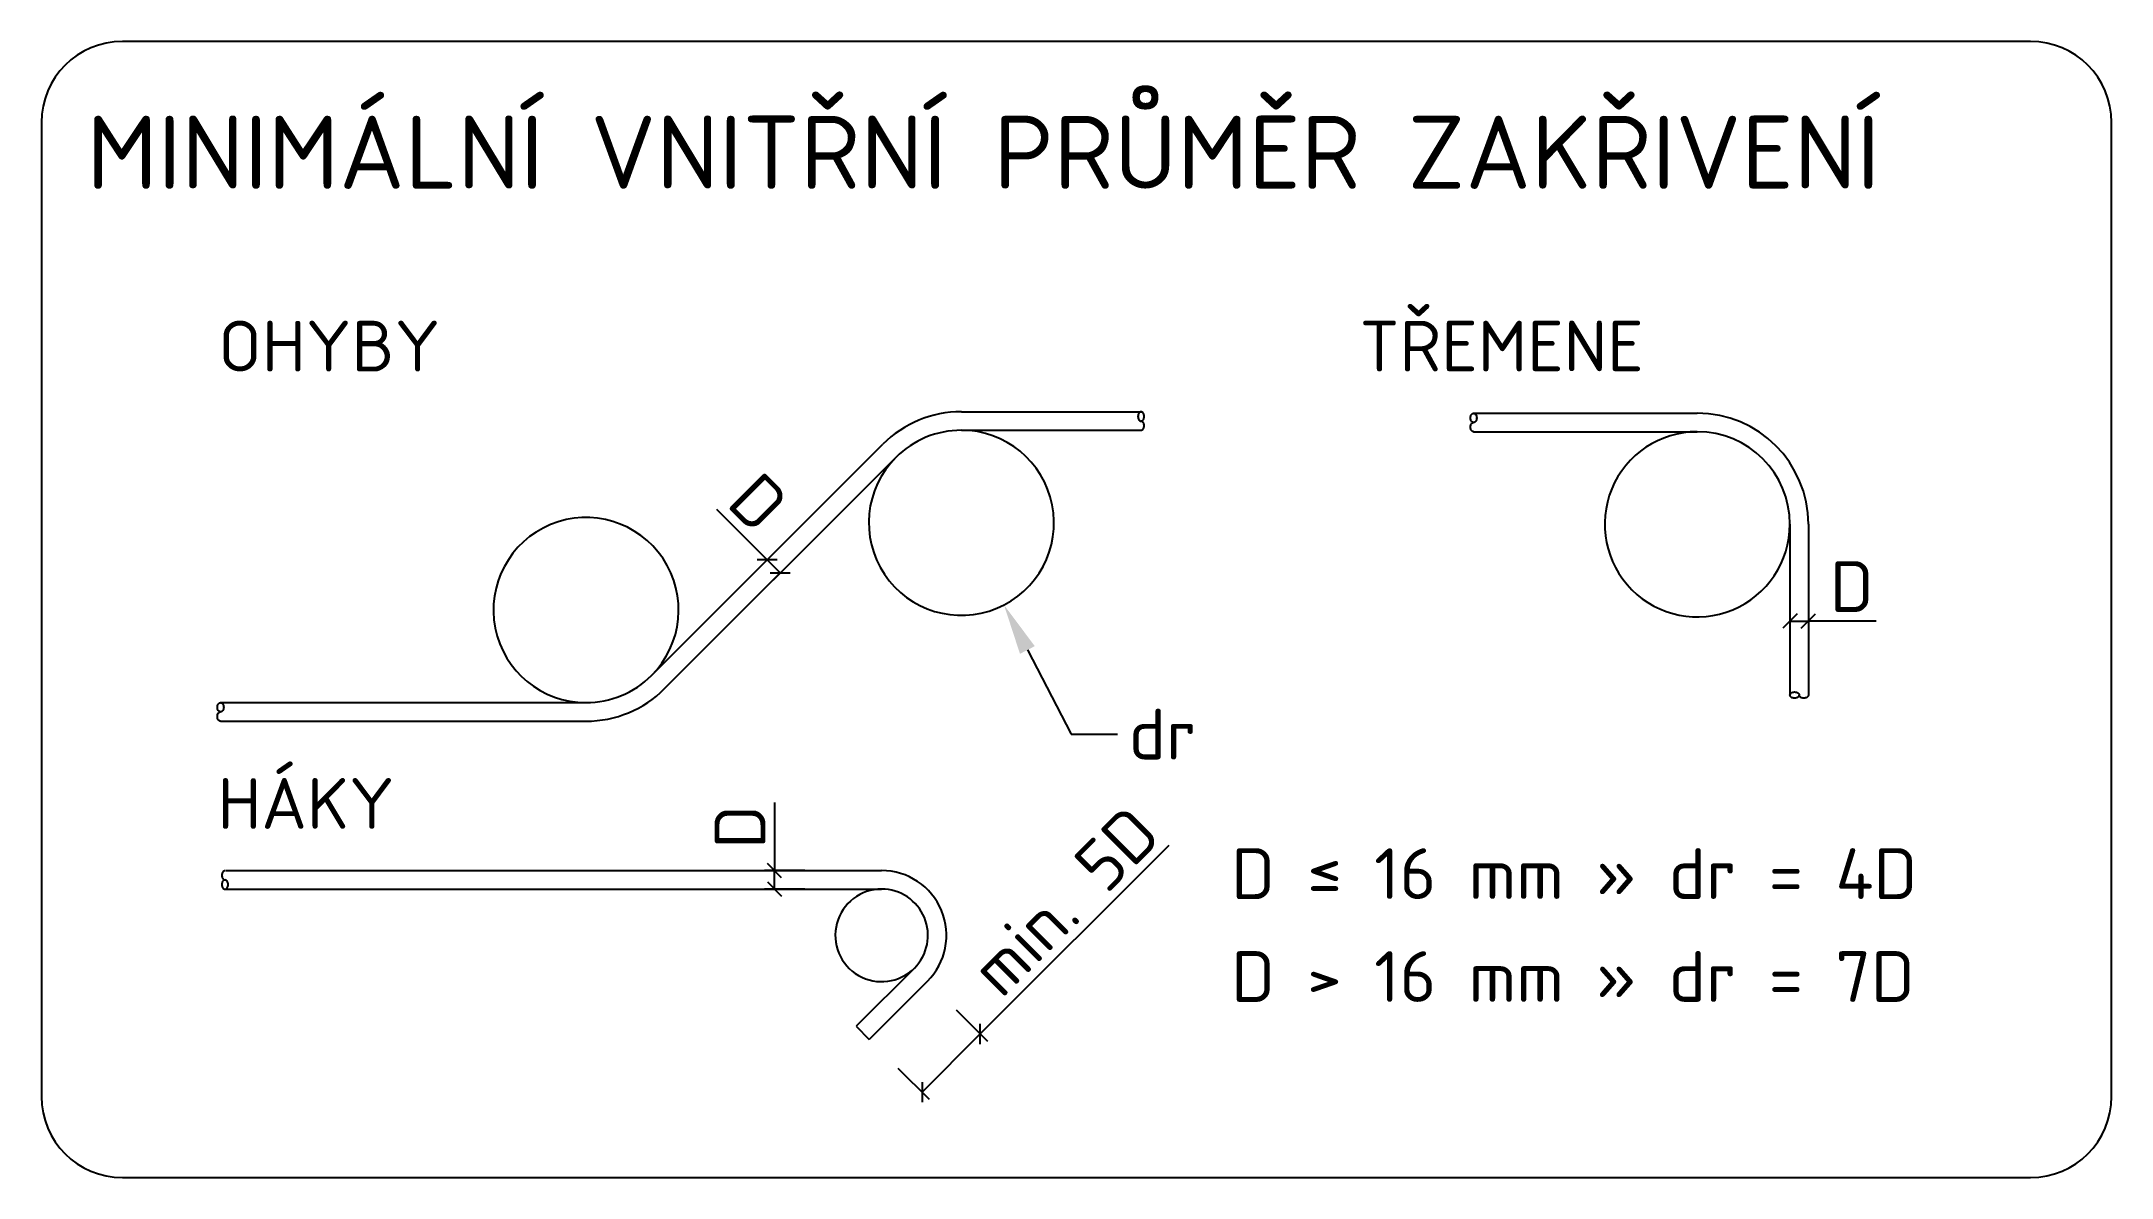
# Model space of a CAD drawing. Header units: metres. Extents: x 0 to 102, y -56 to 0.
import ezdxf
from ezdxf import colors
from ezdxf.entities.mleader import LeaderData, LeaderLine
from ezdxf.math import Vec2, Vec3

# ---------------------------------------------------------------- set-up
doc = ezdxf.new("R2010")
doc.units = ezdxf.units.M
doc.layers.get('Defpoints').update_dxf_attribs({"color": 140, "lineweight": 5})
doc.styles.add('DP_ISOCPEUR', font='isocpeur.ttf')
doc.dimstyles.new('DP_Koty 500 (mm)', dxfattribs={"dimtxt": 1.25, "dimasz": 0.7, "dimexe": 0.5, "dimexo": 0, "dimgap": 0.45, "dimtad": 1, "dimdec": 0, "dimlfac": 1000, "dimzin": 0, "dimdsep": 46, "dimtxsty": 'DP_ISOCPEUR', "dimblk": 'OBLIQUE', "dimcen": 0.225, "dimadec": 0, "dimazin": 0, "dimtfac": 1, "dimtdec": 0, "dimtofl": 0, "dimtmove": 1, "dimatfit": 3, "dimfxl": 1.4, "dimtolj": 1, "dimtzin": 0, "dimarcsym": 0})

# ---------------------------------------------------------------- blocks, each defined once
blk = doc.blocks.new('_Oblique')
at = {"color": 0, "linetype": 'ByBlock', "lineweight": -2}
blk.add_line((-0.5, -0.5), (0.5, 0.5), dxfattribs=at)
blk = doc.blocks.new('*D11')
at = {"color": 0, "lineweight": -2, "transparency": 16777216}
for p, q in [((86.15, -27.07), (86.15, -29.07)), ((87.06, -27.07), (87.06, -29.07)), ((86.15, -28.57), (87.06, -28.57)), ((90.4, -28.57), (87.06, -28.57))]:
    blk.add_line(p, q, dxfattribs=at)
at = {"layer": 'Defpoints', "color": 0, "transparency": 16777216}
for p in [(86.15, -27.07), (87.06, -27.07), (87.06, -28.57)]:
    blk.add_point(p, dxfattribs=at)
at = {"color": 0, "lineweight": -2, "transparency": 16777216, "xscale": 0.7, "yscale": 0.7, "zscale": 0.7, "rotation": 180}
blk.add_blockref('_Oblique', (86.15, -28.57), dxfattribs=at)
at = {"color": 0, "lineweight": -2, "transparency": 16777216, "xscale": 0.7, "yscale": 0.7, "zscale": 0.7}
blk.add_blockref('_Oblique', (87.06, -28.57), dxfattribs=at)
at = {"color": 0, "lineweight": 9, "transparency": 16777216, "insert": (89.2, -26.87), "char_height": 2.5, "attachment_point": 5, "style": 'DP_ISOCPEUR'}
blk.add_mtext('\\A1;D', dxfattribs=at)
blk = doc.blocks.new('*D12')
at = {"color": 0, "lineweight": -2, "transparency": 16777216}
for p, q in [((55.55, -39.63), (46.26, -48.92)), ((45.07, -47.73), (46.61, -49.27)), ((43.39, -51.79), (46.26, -48.92)), ((42.2, -50.6), (43.74, -52.14))]:
    blk.add_line(p, q, dxfattribs=at)
at = {"layer": 'Defpoints', "color": 0, "transparency": 16777216}
for p in [(45.07, -47.73), (46.26, -48.92), (42.2, -50.6)]:
    blk.add_point(p, dxfattribs=at)
at = {"color": 0, "lineweight": -2, "transparency": 16777216, "xscale": 0.7, "yscale": 0.7, "zscale": 0.7}
for p, rotation in [((46.26, -48.92), 45.00000013957379), ((43.39, -51.79), 225.0000001395738)]:
    blk.add_blockref('_Oblique', p, dxfattribs=dict(at, rotation=rotation))
at = {"color": 0, "lineweight": 9, "transparency": 16777216, "insert": (50.41, -42.37), "char_height": 2.5, "attachment_point": 5, "rotation": 45, "style": 'DP_ISOCPEUR'}
blk.add_mtext('\\A1;min. 5D', dxfattribs=at)
blk = doc.blocks.new('*D13')
at = {"color": 0, "lineweight": -2, "transparency": 16777216}
for p, q in [((36.12, -37.52), (36.12, -40.87)), ((37.62, -40.87), (35.62, -40.87)), ((37.62, -41.78), (35.62, -41.78)), ((36.12, -41.78), (36.12, -40.87))]:
    blk.add_line(p, q, dxfattribs=at)
at = {"layer": 'Defpoints', "color": 0, "transparency": 16777216}
for p in [(36.12, -40.87), (37.62, -40.87), (37.62, -41.78)]:
    blk.add_point(p, dxfattribs=at)
at = {"color": 0, "lineweight": -2, "transparency": 16777216, "xscale": 0.7, "yscale": 0.7, "zscale": 0.7}
for p, rotation in [((36.12, -40.87), 90), ((36.12, -41.78), 270)]:
    blk.add_blockref('_Oblique', p, dxfattribs=dict(at, rotation=rotation))
at = {"color": 0, "lineweight": 9, "transparency": 16777216, "insert": (34.42, -38.72), "char_height": 2.5, "attachment_point": 5, "rotation": 90, "style": 'DP_ISOCPEUR'}
blk.add_mtext('\\A1;D', dxfattribs=at)
blk = doc.blocks.new('*D14')
at = {"color": 0, "lineweight": -2, "transparency": 16777216}
for p, q in [((33.27, -23.06), (35.76, -25.55)), ((34.7, -26.61), (36.11, -25.2)), ((35.34, -27.26), (36.76, -25.85)), ((36.4, -26.2), (35.76, -25.55))]:
    blk.add_line(p, q, dxfattribs=at)
at = {"layer": 'Defpoints', "color": 0, "transparency": 16777216}
for p in [(35.76, -25.55), (34.7, -26.61), (35.34, -27.26)]:
    blk.add_point(p, dxfattribs=at)
at = {"color": 0, "lineweight": -2, "transparency": 16777216, "xscale": 0.7, "yscale": 0.7, "zscale": 0.7}
for p, rotation in [((35.76, -25.55), 134.9999999999927), ((36.4, -26.2), 314.9999999999927)]:
    blk.add_blockref('_Oblique', p, dxfattribs=dict(at, rotation=rotation))
at = {"color": 0, "lineweight": 9, "transparency": 16777216, "insert": (35.32, -22.71), "char_height": 2.5, "attachment_point": 5, "rotation": 315, "style": 'DP_ISOCPEUR'}
blk.add_mtext('\\A1;D', dxfattribs=at)

msp = doc.modelspace()

# ---------------------------------------------------------------- linework, layer by layer
at = {"color": 0}
for p, q in [((45.328, -18.2522), (54.2115, -18.2522)), ((70.5636, -18.3255), (81.5864, -18.3255)), ((45.328, -19.1646), (54.2115, -19.1646)), ((70.5636, -19.2378), (81.5864, -19.2378)), ((30.0599, -31.2528), (41.4571, -19.8556)), ((30.7051, -31.8979), (42.1023, -20.5007)), ((86.1483, -23.7998), (86.1483, -32.2185)), ((87.0607, -23.7998), (87.0607, -32.2185)), ((8.8265, -32.5889), (26.8342, -32.5889)), ((8.8265, -33.5013), (26.8342, -33.5013)), ((9.0713, -40.8672), (41.3985, -40.8672)), ((9.0713, -41.7796), (41.3985, -41.7796)), ((43.0114, -45.6734), (40.144, -48.5408)), ((43.6565, -46.3186), (40.7892, -49.1859)), ((40.144, -48.5408), (40.7892, -49.1859))]:
    msp.add_line(p, q, dxfattribs=at)
for points in [[(98.0001, 0), (4, 0, 0.41421356), (0, -4), (0, -52, 0.41421356), (4, -56), (98, -56, 0.41421356), (102, -52), (102, -4, 0.41421356), (98, 0)], [(54.1825, -19.1686, 0.13748252), (54.2383, -19.1529, 0.1070258), (54.292, -19.1019, 0.08090165), (54.3248, -19.0315, 0.06883571), (54.3373, -18.9411, 0.06883571), (54.3248, -18.8508, 0.08090165), (54.292, -18.7803, 0.1070258), (54.2383, -18.7294, 0.13748252), (54.1825, -18.7137, 0.13748252)], [(70.5636, -19.2378, -0.13748252), (70.5077, -19.2222, -0.1070258), (70.4541, -19.1712, -0.08090165), (70.4212, -19.1008, -0.06883571), (70.4087, -19.0104, -0.06883571), (70.4212, -18.9201, -0.08090165), (70.4541, -18.8496, -0.1070258), (70.5077, -18.7987, -0.13748252), (70.5636, -18.783, -0.13748252)], [(87.0607, -32.2185, -0.13748252), (87.045, -32.2744, -0.1070258), (86.9941, -32.328, -0.08090165), (86.9236, -32.3609, -0.06883571), (86.8332, -32.3734, -0.06883571), (86.7429, -32.3609, -0.08090165), (86.6724, -32.328, -0.1070258), (86.6215, -32.2744, -0.13748252), (86.6058, -32.2185, -0.13748252)], [(8.8265, -33.5013, -0.13748252), (8.7706, -33.4856, -0.1070258), (8.717, -33.4347, -0.08090165), (8.6841, -33.3642, -0.06883571), (8.6716, -33.2739, -0.06883571), (8.6841, -33.1835, -0.08090165), (8.717, -33.1131, -0.1070258), (8.7706, -33.0621, -0.13748252), (8.8265, -33.0464, -0.13748252)], [(9.0423, -40.8739, 0.13748252), (8.9865, -40.8895, 0.1070258), (8.9328, -40.9405, 0.08090165), (8.9, -41.0109, 0.06883571), (8.8875, -41.1013, 0.06883571), (8.9, -41.1917, 0.08090165), (8.9328, -41.2621, 0.1070258), (8.9865, -41.3131, 0.13748252), (9.0423, -41.3287, 0.13748252)]]:
    msp.add_lwpolyline(points, format="xyb", dxfattribs=at)
for points in [[(54.1825, -18.2589, 0.13748252), (54.1266, -18.2745, 0.1070258), (54.073, -18.3255, 0.08090165), (54.0401, -18.3959, 0.06883571), (54.0276, -18.4863, 0.06883571), (54.0401, -18.5766, 0.08090165), (54.073, -18.6471, 0.1070258), (54.1266, -18.698, 0.13748252), (54.1825, -18.7137, 0.13748252), (54.2383, -18.698, 0.1070258), (54.292, -18.6471, 0.08090165), (54.3248, -18.5766, 0.06883571), (54.3373, -18.4863, 0.06883571), (54.3248, -18.3959, 0.08090165), (54.292, -18.3255, 0.1070258), (54.2383, -18.2745, 0.13748252)], [(70.5636, -18.3282, -0.13748252), (70.6194, -18.3438, -0.1070258), (70.6731, -18.3948, -0.08090165), (70.7059, -18.4652, -0.06883571), (70.7184, -18.5556, -0.06883571), (70.7059, -18.6459, -0.08090165), (70.6731, -18.7164, -0.1070258), (70.6194, -18.7673, -0.13748252), (70.5636, -18.783, -0.13748252), (70.5077, -18.7673, -0.1070258), (70.4541, -18.7164, -0.08090165), (70.4212, -18.6459, -0.06883571), (70.4087, -18.5556, -0.06883571), (70.4212, -18.4652, -0.08090165), (70.4541, -18.3948, -0.1070258), (70.5077, -18.3438, -0.13748252)], [(8.8265, -32.5916, -0.13748252), (8.8824, -32.6073, -0.1070258), (8.936, -32.6582, -0.08090165), (8.9689, -32.7287, -0.06883571), (8.9814, -32.819, -0.06883571), (8.9689, -32.9094, -0.08090165), (8.936, -32.9798, -0.1070258), (8.8824, -33.0308, -0.13748252), (8.8265, -33.0464, -0.13748252), (8.7706, -33.0308, -0.1070258), (8.717, -32.9798, -0.08090165), (8.6841, -32.9094, -0.06883571), (8.6716, -32.819, -0.06883571), (8.6841, -32.7287, -0.08090165), (8.717, -32.6582, -0.1070258), (8.7706, -32.6073, -0.13748252)], [(86.151, -32.2185, -0.13748252), (86.1666, -32.1627, -0.1070258), (86.2176, -32.109, -0.08090165), (86.2881, -32.0762, -0.06883571), (86.3784, -32.0637, -0.06883571), (86.4688, -32.0762, -0.08090165), (86.5392, -32.109, -0.1070258), (86.5902, -32.1627, -0.13748252), (86.6058, -32.2185, -0.13748252), (86.5902, -32.2744, -0.1070258), (86.5392, -32.328, -0.08090165), (86.4688, -32.3609, -0.06883571), (86.3784, -32.3734, -0.06883571), (86.2881, -32.3609, -0.08090165), (86.2176, -32.328, -0.1070258), (86.1666, -32.2744, -0.13748252)], [(9.0423, -41.7836, 0.13748252), (9.0982, -41.7679, 0.1070258), (9.1518, -41.717, 0.08090165), (9.1847, -41.6465, 0.06883571), (9.1972, -41.5561, 0.06883571), (9.1847, -41.4658, 0.08090165), (9.1518, -41.3953, 0.1070258), (9.0982, -41.3444, 0.13748252), (9.0423, -41.3287, 0.13748252), (8.9865, -41.3444, 0.1070258), (8.9328, -41.3953, 0.08090165), (8.9, -41.4658, 0.06883571), (8.8875, -41.5561, 0.06883571), (8.9, -41.6465, 0.08090165), (8.9328, -41.717, 0.1070258), (8.9865, -41.7679, 0.13748252)]]:
    msp.add_lwpolyline(points, format="xyb", close=True, dxfattribs=at)
for centre, radius, start, end in [((45.328, -23.7265), 5.4743, 89.999998, 134.999998), ((81.5864, -23.7998), 5.4743, 0, 89.999998), ((45.328, -23.7265), 4.5619, 89.999998, 134.999998), ((81.5864, -23.7998), 4.5619, 0, 89.999998), ((26.8325, -28.023), 4.5659, 270.020907, 314.979093), ((26.8325, -28.023), 5.4811, 270.020907, 314.979093), ((41.3985, -44.0605), 3.1933, 314.999998, 89.999998), ((41.3985, -44.0605), 2.281, 314.999998, 89.999998)]:
    msp.add_arc(centre, radius, start, end, dxfattribs=at)
at = {"color": 0, "ltscale": 0.02}
for centre, radius, start, end in [((45.328, -23.7265), 4.5619, 134.999998, 89.999932), ((81.5864, -23.7998), 4.5619, 89.999998, 0), ((26.8342, -28.027), 4.5619, 314.999998, 269.999998), ((41.3985, -44.0605), 2.281, 89.999998, 314.999998)]:
    msp.add_arc(centre, radius, start, end, dxfattribs=at)

# ---------------------------------------------------------------- texts
at = {"color": 0, "style": 'DP_ISOCPEUR'}
for s, height, p in [('MINIMÁLNÍ VNITŘNÍ PRŮMĚR ZAKŘIVENÍ', 3.6, (2.219, -7.2639)), ('TŘEMENE', 2.5, (64.9429, -16.2656)), ('OHYBY', 2.5, (8.711, -16.2656)), ('HÁKY', 2.5, (8.6726, -38.8073))]:
    msp.add_text(s, height=height, dxfattribs=at).set_placement(p)
at = {"color": 0, "char_height": 2.5, "width": 56.976665, "attachment_point": 1, "style": 'DP_ISOCPEUR'}
for s, insert in [('D ≤ 16 mm » dr = 4D', (58.6254, -39.7696)), ('D > 16 mm » dr = 7D', (58.6254, -44.8392))]:
    msp.add_mtext(s, dxfattribs=dict(at, insert=insert))

# ---------------------------------------------------------------- dimensions: what is measured, and where the dimension line sits
at = {"color": 0, "lineweight": 9}
for base, p1, p2, angle, text, picture, middle, dimtype in [((35.7585, -25.5542), (35.343, -27.26), (34.6979, -26.6148), 315, 'D', '*D14', (34.2301, -23.7955), 160), ((36.1195, -40.8672), (37.6195, -41.7796), (37.6195, -40.8672), 90, 'D', '*D13', (34.2441, -38.7226), 160), ((46.2587, -48.9207), (42.2034, -50.6001), (45.0708, -47.7328), 45, 'min. 5D', '*D12', (51.3102, -43.2667), 161)]:
    dim = msp.add_linear_dim(base=base, p1=p1, p2=p2, angle=angle, text=text, dimstyle='DP_Koty 500 (mm)', override={"dimtxt": 2.5}, dxfattribs=at)
    dim.commit()
    dim.dimension.update_dxf_attribs({"geometry": picture, "text_midpoint": middle, "dimtype": dimtype})
dim = msp.add_linear_dim(base=(87.0607, -28.5736), p1=(86.1483, -27.0736), p2=(87.0607, -27.0736), text='D', dimstyle='DP_Koty 500 (mm)', override={"dimtxt": 2.5}, dxfattribs=at)
dim.commit()
dim.dimension.update_dxf_attribs({"geometry": '*D11', "text_midpoint": (89.2017, -28.5736), "dimtype": 160})

# ---------------------------------------------------------------- leaders
at = {"color": 0, "lineweight": 9, "ltscale": 0.02}
ml = msp.add_multileader_mtext('Standard', dxfattribs=at)
ml.set_content('dr', style='DP_ISOCPEUR')
ml.set_leader_properties(color=9, linetype='Continuous')
ml.build(insert=Vec2(0, 0))
ml.multileader.update_dxf_attribs({"text_left_attachment_type": 2, "text_right_attachment_type": 2, "dogleg_length": 2.2857, "arrow_head_size": 2.5})
ctx = ml.context
ctx.base_point, ctx.char_height, ctx.arrow_head_size, ctx.landing_gap_size, ctx.plane_origin = Vec3(53.0168, -34.1443), 2.50004, 2.5, 1.1429, Vec3(44.8431, -36.2495)
ctx.left_attachment, ctx.right_attachment, ctx.text_align_type = 2, 2, 2
notes = []
notes.append((ctx, [(0, (1, 1, 0), (50.7311, -34.1443), (1, 0, 0), 2.2857, [(0, [(47.4283, -27.7762)], 0, [])])]))
ctx.mtext.insert, ctx.mtext.rotation, ctx.mtext.alignment, ctx.mtext.flow_direction = Vec3(56.9097, -32.8943), 6.28318531, 3, 5
for ctx, leaders in notes:
    for number, flags, end, landing, length, lines in leaders:
        leader = LeaderData()
        leader.index, (leader.has_last_leader_line, leader.has_dogleg_vector, leader.attachment_direction) = number, flags
        leader.last_leader_point, leader.dogleg_vector, leader.dogleg_length = Vec3(end), Vec3(landing), length
        for number, points, colour, breaks in lines:
            line = LeaderLine()
            line.index, line.vertices, line.color, line.breaks = number, Vec3.list(points), colors.encode_raw_color(colour), breaks
            leader.lines.append(line)
        ctx.leaders.append(leader)

doc.saveas('drawing.dxf')
